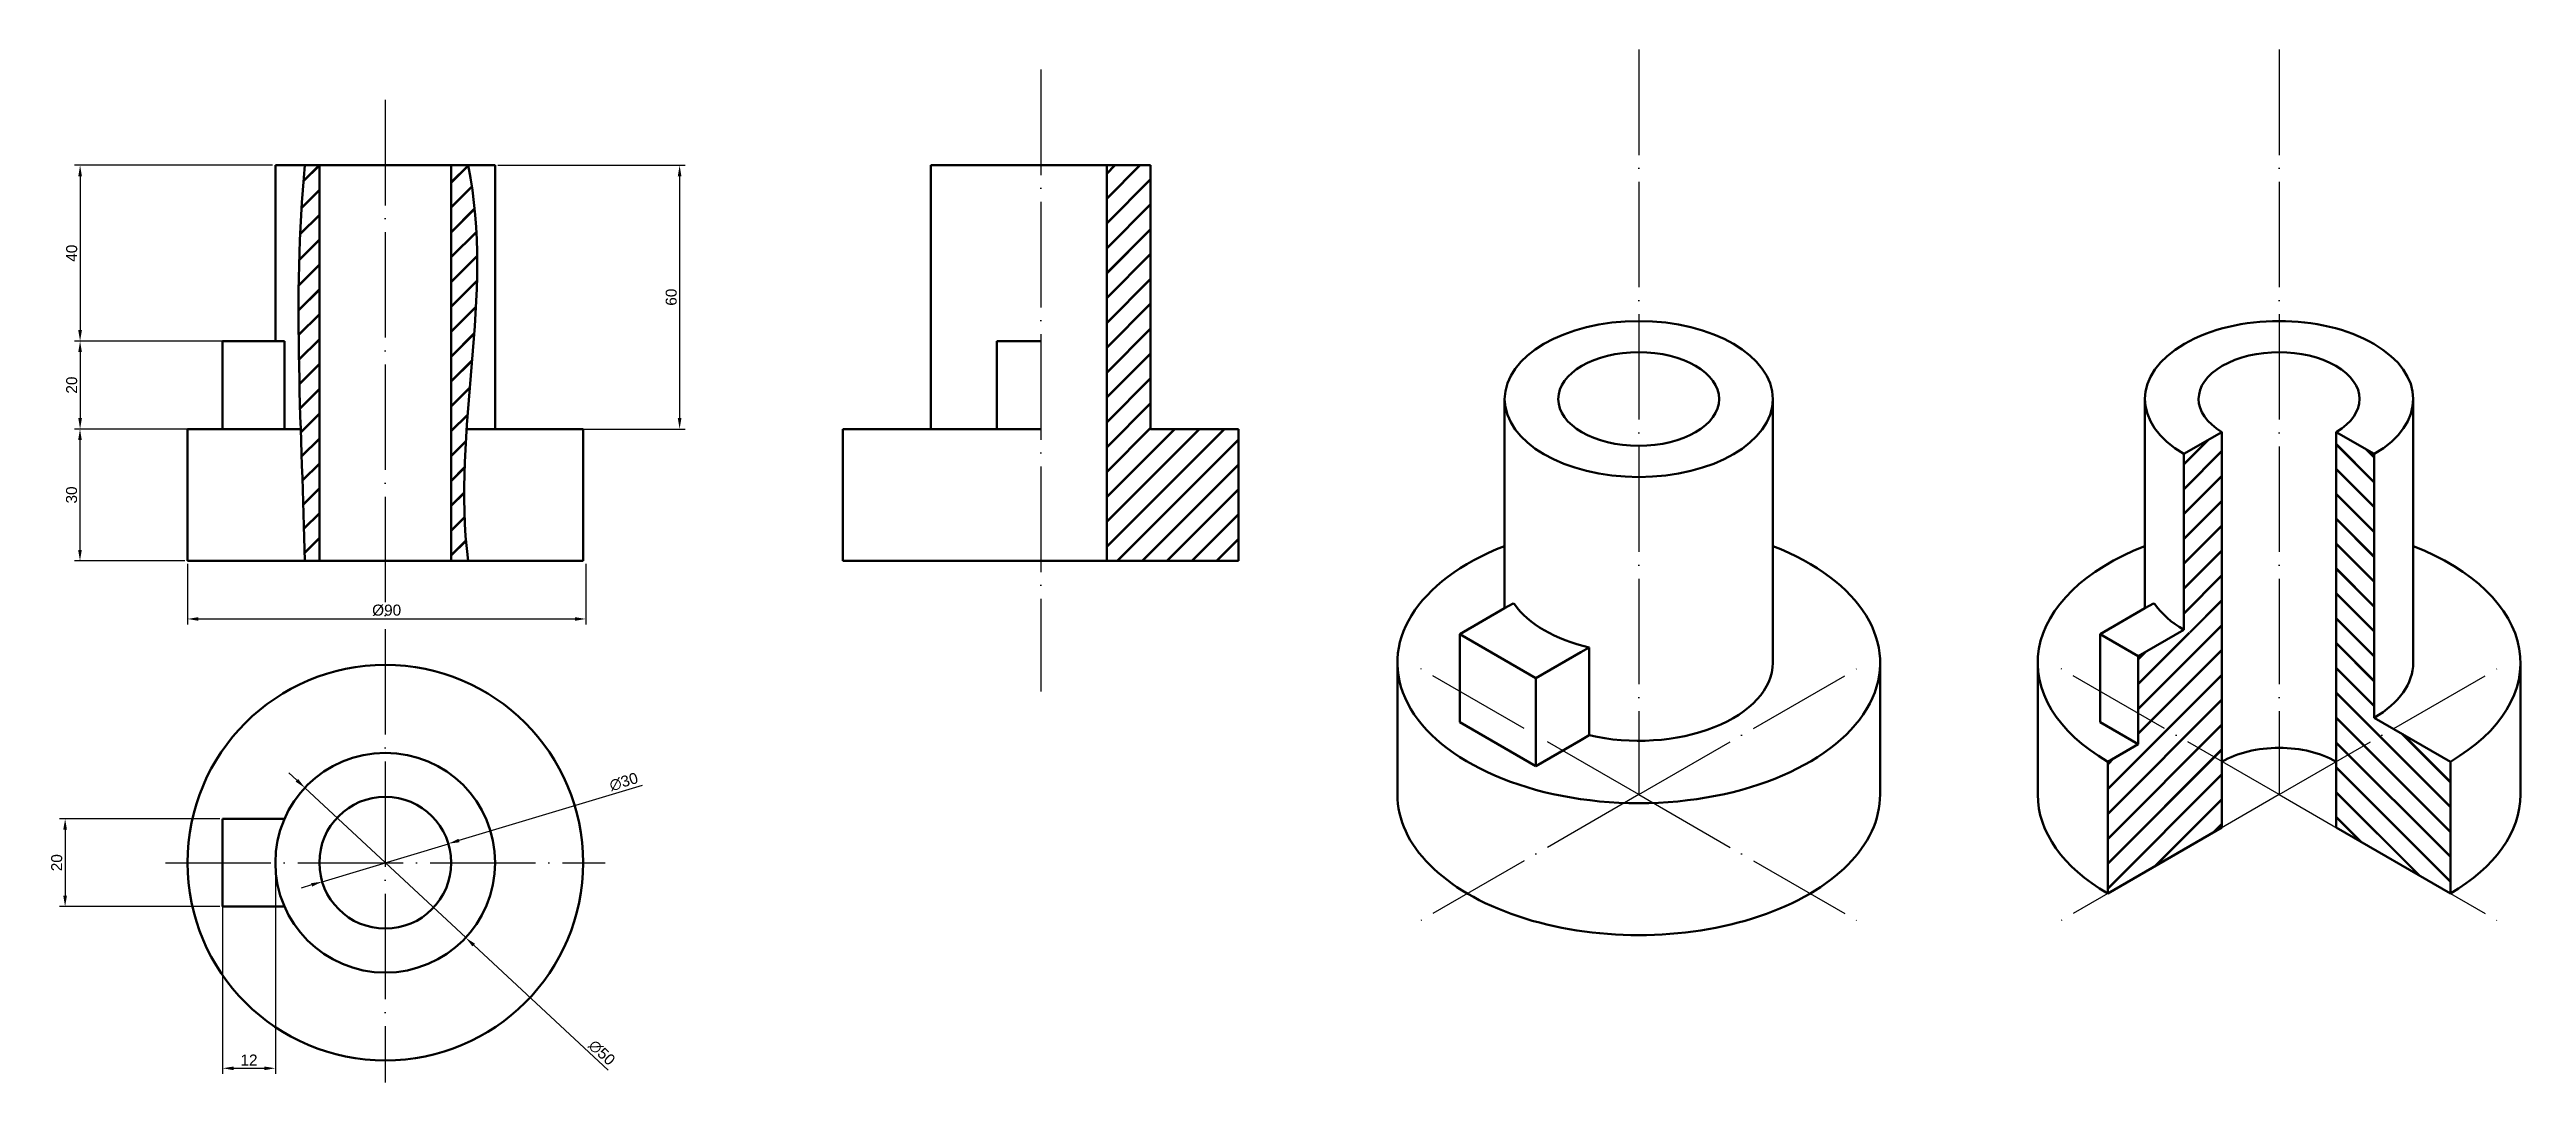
# Model space of a CAD drawing. Header units: millimetres. Extents: x 1616 to 2180, y 1718 to 1953.
import ezdxf

# ---------------------------------------------------------------- set-up
doc = ezdxf.new("R2010")
doc.units = ezdxf.units.MM
doc.linetypes.add('ACAD_ISO04W100', pattern=[30, 24, -3, 0, -3])
doc.layers.add('осевая', color=80, linetype='ACAD_ISO04W100', lineweight=30)
doc.layers.add('основная', color=7, linetype='Continuous', lineweight=50)
doc.styles.get("Standard").update_dxf_attribs({"font": 'arial.ttf'})
doc.dimstyles.new('ISO-25', dxfattribs={"dimtxt": 2.5, "dimasz": 2.5, "dimexe": 1.25, "dimexo": 0.625, "dimtad": 1, "dimtxsty": 'Standard', "dimcen": 2.5, "dimadec": 0, "dimazin": 0, "dimtfac": 1, "dimtmove": 0, "dimatfit": 3, "dimfxl": 1, "dimarcsym": 0})

# ---------------------------------------------------------------- blocks, each defined once
blk = doc.blocks.new('*D1')
at = {"layer": 'Defpoints', "color": 0, "transparency": 16777216}
for p in [(1674.38, 1784.88), (1710.95, 1750.78)]:
    blk.add_point(p, dxfattribs=at)
at = {"layer": 'основная', "color": 0, "lineweight": -2, "transparency": 16777216}
for p, q in [((1672.55, 1786.59), (1670.72, 1788.29)), ((1674.38, 1784.88), (1710.95, 1750.78)), ((1743.32, 1720.6), (1712.78, 1749.08))]:
    blk.add_line(p, q, dxfattribs=at)
at = {"layer": 'основная', "color": 0, "transparency": 16777216}
for points in [[(1672.83, 1786.89), (1672.26, 1786.28), (1674.38, 1784.88)], [(1713.06, 1749.38), (1712.49, 1748.78), (1710.95, 1750.78)]]:
    blk.add_solid(points, dxfattribs=at)
at = {"layer": 'основная', "color": 0, "transparency": 16777216, "insert": (1741.91, 1724.61), "char_height": 2.5, "attachment_point": 5, "rotation": 317.0046}
blk.add_mtext('∅50', dxfattribs=at)
blk = doc.blocks.new('*D2')
at = {"layer": 'Defpoints', "color": 0, "transparency": 16777216}
for p in [(1707.02, 1772.16), (1678.3, 1763.51)]:
    blk.add_point(p, dxfattribs=at)
at = {"layer": 'основная', "color": 0, "lineweight": -2, "transparency": 16777216}
for p, q in [((1751.08, 1785.43), (1709.42, 1772.88)), ((1678.3, 1763.51), (1707.02, 1772.16)), ((1675.91, 1762.78), (1673.51, 1762.06))]:
    blk.add_line(p, q, dxfattribs=at)
at = {"layer": 'основная', "color": 0, "transparency": 16777216}
for points in [[(1709.3, 1773.28), (1709.54, 1772.48), (1707.02, 1772.16)], [(1675.79, 1763.18), (1676.03, 1762.39), (1678.3, 1763.51)]]:
    blk.add_solid(points, dxfattribs=at)
at = {"layer": 'основная', "color": 0, "transparency": 16777216, "insert": (1746.9, 1786.23), "char_height": 2.5, "attachment_point": 5, "rotation": 16.7686}
blk.add_mtext('∅30', dxfattribs=at)
blk = doc.blocks.new('*D3')
at = {"layer": 'Defpoints', "color": 0, "transparency": 16777216}
for p in [(1717.66, 1926.49), (1717.66, 1866.49), (1759.6, 1866.49)]:
    blk.add_point(p, dxfattribs=at)
at = {"layer": 'основная', "color": 0, "lineweight": -2, "transparency": 16777216}
for p, q in [((1718.29, 1926.49), (1760.85, 1926.49)), ((1759.6, 1923.99), (1759.6, 1868.99)), ((1718.29, 1866.49), (1760.85, 1866.49))]:
    blk.add_line(p, q, dxfattribs=at)
at = {"layer": 'основная', "color": 0, "transparency": 16777216}
for points in [[(1759.19, 1923.99), (1760.02, 1923.99), (1759.6, 1926.49)], [(1759.19, 1868.99), (1760.02, 1868.99), (1759.6, 1866.49)]]:
    blk.add_solid(points, dxfattribs=at)
at = {"layer": 'основная', "color": 0, "transparency": 16777216, "insert": (1757.7, 1896.49), "char_height": 2.5, "attachment_point": 5, "rotation": 90}
blk.add_mtext('60', dxfattribs=at)
blk = doc.blocks.new('*D5')
at = {"layer": 'Defpoints', "color": 0, "transparency": 16777216}
for p in [(1667.66, 1926.49), (1623.24, 1886.49), (1667.66, 1886.49)]:
    blk.add_point(p, dxfattribs=at)
at = {"layer": 'основная', "color": 0, "lineweight": -2, "transparency": 16777216}
for p, q in [((1667.04, 1926.49), (1621.99, 1926.49)), ((1623.24, 1923.99), (1623.24, 1888.99)), ((1667.04, 1886.49), (1621.99, 1886.49))]:
    blk.add_line(p, q, dxfattribs=at)
at = {"layer": 'основная', "color": 0, "transparency": 16777216}
for points in [[(1622.83, 1923.99), (1623.66, 1923.99), (1623.24, 1926.49)], [(1622.83, 1888.99), (1623.66, 1888.99), (1623.24, 1886.49)]]:
    blk.add_solid(points, dxfattribs=at)
at = {"layer": 'основная', "color": 0, "transparency": 16777216, "insert": (1621.34, 1906.49), "char_height": 2.5, "attachment_point": 5, "rotation": 90}
blk.add_mtext('40', dxfattribs=at)
blk = doc.blocks.new('*D6')
at = {"layer": 'Defpoints', "color": 0, "transparency": 16777216}
for p in [(1655.66, 1886.49), (1623.24, 1866.49), (1655.66, 1866.49)]:
    blk.add_point(p, dxfattribs=at)
at = {"layer": 'основная', "color": 0, "lineweight": -2, "transparency": 16777216}
for p, q in [((1655.04, 1886.49), (1621.99, 1886.49)), ((1623.24, 1883.99), (1623.24, 1868.99)), ((1655.04, 1866.49), (1621.99, 1866.49))]:
    blk.add_line(p, q, dxfattribs=at)
at = {"layer": 'основная', "color": 0, "transparency": 16777216}
for points in [[(1622.83, 1883.99), (1623.66, 1883.99), (1623.24, 1886.49)], [(1622.83, 1868.99), (1623.66, 1868.99), (1623.24, 1866.49)]]:
    blk.add_solid(points, dxfattribs=at)
at = {"layer": 'основная', "color": 0, "transparency": 16777216, "insert": (1621.34, 1876.49), "char_height": 2.5, "attachment_point": 5, "rotation": 90}
blk.add_mtext('20', dxfattribs=at)
blk = doc.blocks.new('*D7')
at = {"layer": 'Defpoints', "color": 0, "transparency": 16777216}
for p in [(1647.66, 1836.49), (1738.29, 1836.49), (1738.29, 1823.28)]:
    blk.add_point(p, dxfattribs=at)
at = {"layer": 'основная', "color": 0, "lineweight": -2, "transparency": 16777216}
for p, q in [((1647.66, 1835.86), (1647.66, 1822.03)), ((1738.29, 1835.86), (1738.29, 1822.03)), ((1650.16, 1823.28), (1735.79, 1823.28))]:
    blk.add_line(p, q, dxfattribs=at)
at = {"layer": 'основная', "color": 0, "transparency": 16777216}
for points in [[(1650.16, 1823.7), (1650.16, 1822.87), (1647.66, 1823.28)], [(1735.79, 1823.7), (1735.79, 1822.87), (1738.29, 1823.28)]]:
    blk.add_solid(points, dxfattribs=at)
at = {"layer": 'основная', "color": 0, "transparency": 16777216, "insert": (1692.97, 1825.25), "char_height": 2.5, "attachment_point": 5}
blk.add_mtext('%%C90', dxfattribs=at)
blk = doc.blocks.new('*D8')
at = {"layer": 'Defpoints', "color": 0, "transparency": 16777216}
for p in [(1655.66, 1777.83), (1619.84, 1757.83), (1655.66, 1757.83)]:
    blk.add_point(p, dxfattribs=at)
at = {"layer": 'основная', "color": 0, "lineweight": -2, "transparency": 16777216}
for p, q in [((1655.04, 1777.83), (1618.59, 1777.83)), ((1619.84, 1775.33), (1619.84, 1760.33)), ((1655.04, 1757.83), (1618.59, 1757.83))]:
    blk.add_line(p, q, dxfattribs=at)
at = {"layer": 'основная', "color": 0, "transparency": 16777216}
for points in [[(1619.42, 1775.33), (1620.25, 1775.33), (1619.84, 1777.83)], [(1619.42, 1760.33), (1620.25, 1760.33), (1619.84, 1757.83)]]:
    blk.add_solid(points, dxfattribs=at)
at = {"layer": 'основная', "color": 0, "transparency": 16777216, "insert": (1617.93, 1767.83), "char_height": 2.5, "attachment_point": 5, "rotation": 90}
blk.add_mtext('20', dxfattribs=at)
blk = doc.blocks.new('*D9')
at = {"layer": 'Defpoints', "color": 0, "transparency": 16777216}
for p in [(1655.66, 1767.83), (1667.66, 1767.83), (1667.66, 1721.06)]:
    blk.add_point(p, dxfattribs=at)
at = {"layer": 'основная', "color": 0, "lineweight": -2, "transparency": 16777216}
for p, q in [((1655.66, 1767.21), (1655.66, 1719.81)), ((1667.66, 1767.21), (1667.66, 1719.81)), ((1658.16, 1721.06), (1665.16, 1721.06))]:
    blk.add_line(p, q, dxfattribs=at)
at = {"layer": 'основная', "color": 0, "transparency": 16777216}
for points in [[(1658.16, 1721.47), (1658.16, 1720.64), (1655.66, 1721.06)], [(1665.16, 1721.47), (1665.16, 1720.64), (1667.66, 1721.06)]]:
    blk.add_solid(points, dxfattribs=at)
at = {"layer": 'основная', "color": 0, "transparency": 16777216, "insert": (1661.66, 1722.94), "char_height": 2.5, "attachment_point": 5}
blk.add_mtext('12', dxfattribs=at)
blk = doc.blocks.new('*D10')
at = {"layer": 'Defpoints', "color": 0, "transparency": 16777216}
for p in [(1647.66, 1866.49), (1623.22, 1836.49), (1647.66, 1836.49)]:
    blk.add_point(p, dxfattribs=at)
at = {"layer": 'основная', "color": 0, "lineweight": -2, "transparency": 16777216}
for p, q in [((1647.04, 1866.49), (1621.97, 1866.49)), ((1623.22, 1863.99), (1623.22, 1838.99)), ((1647.04, 1836.49), (1621.97, 1836.49))]:
    blk.add_line(p, q, dxfattribs=at)
at = {"layer": 'основная', "color": 0, "transparency": 16777216}
for points in [[(1622.8, 1863.99), (1623.63, 1863.99), (1623.22, 1866.49)], [(1622.8, 1838.99), (1623.63, 1838.99), (1623.22, 1836.49)]]:
    blk.add_solid(points, dxfattribs=at)
at = {"layer": 'основная', "color": 0, "transparency": 16777216, "insert": (1621.31, 1851.49), "char_height": 2.5, "attachment_point": 5, "rotation": 90}
blk.add_mtext('30', dxfattribs=at)

msp = doc.modelspace()

# ---------------------------------------------------------------- hatches: boundary and pattern name
at = {"layer": 'основная'}
h = msp.add_hatch(dxfattribs=at)
h.set_pattern_fill('JIS_LC_20', color=256, scale=0.2)
edge = h.paths.add_edge_path()
edge.add_line((1677.662, 1926.49), (1674.352, 1926.49))
edge.add_spline(control_points=[(1674.352, 1926.49), (1672.452, 1906.781), (1672.798, 1886.224), (1673.424, 1866.49)], knot_values=[0, 0, 0, 0, 59.1279673, 59.1279673, 59.1279673, 59.1279673], degree=3, periodic=0)
edge.add_spline(control_points=[(1673.424, 1866.49), (1673.75, 1856.186), (1674.153, 1846.107), (1674.352, 1836.49)], knot_values=[59.1279673, 59.1279673, 59.1279673, 59.1279673, 90, 90, 90, 90], degree=3, periodic=0)
edge.add_line((1674.352, 1836.49), (1677.662, 1836.49))
edge.add_line((1677.662, 1836.49), (1677.662, 1926.49))
edge = h.paths.add_edge_path()
edge.add_spline(control_points=[(1711.164, 1866.49), (1712.533, 1886.49), (1715.609, 1906.49), (1711.503, 1926.49)], knot_values=[0, 0, 0, 0, 60, 60, 60, 60], degree=3, periodic=0)
edge.add_line((1711.503, 1926.49), (1707.662, 1926.49))
edge.add_line((1707.662, 1926.49), (1707.662, 1836.49))
edge.add_line((1707.662, 1836.49), (1711.503, 1836.49))
edge.add_spline(control_points=[(1711.503, 1836.49), (1710.223, 1846.49), (1710.48, 1856.49), (1711.164, 1866.49)], knot_values=[60, 60, 60, 60, 90, 90, 90, 90], degree=3, periodic=0)
h.paths.add_polyline_path([(1886.74, 1866.49), (1866.74, 1866.49), (1866.74, 1926.49), (1856.74, 1926.49), (1856.74, 1836.49), (1886.74, 1836.49)])
edge = h.paths.add_edge_path()
edge.add_line((2110.41, 1865.816), (2101.75, 1860.815))
edge.add_line((2101.75, 1860.815), (2101.75, 1820.815))
edge.add_ellipse((2123.4, 1833.317), major_axis=(-30.5, 0), ratio=0.5819672, start_angle=22.10927, end_angle=44.77182)
edge.add_line((2101.748, 1820.816), (2091.356, 1814.816))
edge.add_line((2091.356, 1814.816), (2091.356, 1794.816))
edge.add_line((2091.356, 1794.816), (2084.426, 1790.815))
edge.add_line((2084.426, 1790.815), (2084.426, 1760.815))
edge.add_line((2084.426, 1760.815), (2110.409, 1775.816))
edge.add_line((2110.409, 1775.816), (2110.41, 1865.816))
h = msp.add_hatch(dxfattribs=at)
h.set_pattern_fill('JIS_LC_20', color=256, scale=0.2, angle=90)
h.paths.add_polyline_path([(2145.051, 1860.815), (2136.391, 1865.816), (2136.392, 1775.816), (2162.375, 1760.815), (2162.375, 1790.815), (2145.053, 1800.816)])

# ---------------------------------------------------------------- linework, layer by layer
at = {"layer": 'осевая'}
for p, q in [((1977.756, 1952.833), (1977.756, 1783.317)), ((2123.4, 1952.833), (2123.4, 1783.317)), ((1841.74, 1948.264), (1841.74, 1806.791)), ((1692.662, 1941.381), (1692.662, 1717.833)), ((1977.756, 1783.317), (1925.795, 1813.317)), ((1977.756, 1783.317), (2029.718, 1813.317)), ((2123.4, 1783.317), (2071.439, 1813.317)), ((2123.4, 1783.317), (2175.362, 1813.317)), ((1977.756, 1783.317), (1925.795, 1753.317)), ((1977.756, 1783.317), (2029.718, 1753.317)), ((2123.4, 1783.317), (2071.439, 1753.317)), ((2123.4, 1783.317), (2175.362, 1753.317)), ((1642.662, 1767.833), (1742.662, 1767.833))]:
    msp.add_line(p, q, dxfattribs=at)
at = {"layer": 'основная'}
for p, q in [((1667.662, 1886.49), (1667.662, 1926.49)), ((1667.662, 1886.49), (1667.662, 1926.49)), ((1667.662, 1926.49), (1717.662, 1926.49)), ((1677.662, 1926.49), (1677.662, 1836.49)), ((1707.662, 1926.49), (1707.662, 1836.49)), ((1717.662, 1926.49), (1717.662, 1866.49)), ((1816.74, 1886.49), (1816.74, 1926.49)), ((1816.74, 1866.49), (1816.74, 1926.49)), ((1816.74, 1926.49), (1866.74, 1926.49)), ((1841.74, 1926.49), (1856.74, 1926.49)), ((1856.74, 1926.49), (1856.74, 1836.49)), ((1866.74, 1926.49), (1866.74, 1866.49)), ((1655.662, 1866.49), (1655.662, 1886.49)), ((1655.662, 1886.49), (1669.749, 1886.49)), ((1669.749, 1886.49), (1669.749, 1866.49)), ((1831.74, 1886.49), (1841.74, 1886.49)), ((1831.74, 1886.49), (1831.74, 1866.49)), ((1947.256, 1873.317), (1947.256, 1825.708)), ((2008.256, 1813.317), (2008.256, 1873.317)), ((2092.9, 1873.317), (2092.9, 1825.708)), ((2153.9, 1813.317), (2153.9, 1873.317)), ((1647.662, 1836.49), (1647.662, 1866.49)), ((1647.662, 1866.49), (1655.662, 1866.49)), ((1655.662, 1866.49), (1669.749, 1866.49)), ((1669.749, 1866.49), (1673.424, 1866.49)), ((1711.164, 1866.49), (1717.662, 1866.49)), ((1717.662, 1866.49), (1737.662, 1866.49)), ((1737.662, 1866.49), (1737.662, 1836.49)), ((1796.74, 1836.49), (1796.74, 1866.49)), ((1796.74, 1866.49), (1804.74, 1866.49)), ((1804.74, 1866.49), (1818.827, 1866.49)), ((1818.827, 1866.49), (1841.74, 1866.49)), ((1866.74, 1866.49), (1886.74, 1866.49)), ((1886.74, 1866.49), (1886.74, 1836.49)), ((2110.41, 1865.816), (2101.75, 1860.815)), ((2110.41, 1865.816), (2110.409, 1775.816)), ((2136.391, 1865.816), (2145.051, 1860.815)), ((2136.391, 1865.816), (2136.392, 1775.816)), ((2101.75, 1820.817), (2101.75, 1860.815)), ((2145.053, 1800.816), (2145.051, 1860.815)), ((1692.662, 1836.49), (1647.662, 1836.49)), ((1737.662, 1836.49), (1692.662, 1836.49)), ((1841.74, 1836.49), (1796.74, 1836.49)), ((1886.74, 1836.49), (1841.74, 1836.49)), ((1937.051, 1819.816), (1947.256, 1825.708)), ((1949.182, 1826.819), (1947.256, 1825.708)), ((1949.499, 1826.636), (1949.182, 1826.819)), ((2082.695, 1819.816), (2092.9, 1825.708)), ((2094.826, 1826.819), (2092.9, 1825.708)), ((2095.143, 1826.636), (2094.826, 1826.819)), ((1937.051, 1799.816), (1937.051, 1819.816)), ((1937.051, 1819.816), (1954.372, 1809.816)), ((2082.695, 1799.816), (2082.695, 1819.816)), ((2082.695, 1819.816), (2091.356, 1814.816)), ((2091.356, 1814.816), (2101.748, 1820.816)), ((1964.577, 1815.708), (1954.372, 1809.816)), ((1966.502, 1816.819), (1964.577, 1815.708)), ((1966.502, 1796.819), (1966.502, 1816.819)), ((2091.356, 1794.816), (2091.356, 1814.816)), ((1922.856, 1813.317), (1922.856, 1783.317)), ((1954.372, 1809.816), (1954.372, 1789.816)), ((2032.656, 1813.317), (2032.656, 1783.317)), ((2068.5, 1813.317), (2068.5, 1783.317)), ((2178.3, 1813.317), (2178.3, 1783.317)), ((1945.711, 1794.816), (1937.051, 1799.816)), ((2091.356, 1794.816), (2082.695, 1799.816)), ((2162.375, 1790.815), (2145.053, 1800.816)), ((1954.372, 1789.816), (1945.711, 1794.816)), ((1954.372, 1789.816), (1964.577, 1795.708)), ((1964.577, 1795.708), (1966.502, 1796.819)), ((2084.426, 1790.815), (2091.356, 1794.816)), ((2084.426, 1760.815), (2084.426, 1790.815)), ((2162.375, 1760.815), (2162.375, 1790.815)), ((1655.662, 1767.833), (1655.662, 1777.833)), ((1655.662, 1777.833), (1669.749, 1777.833)), ((2084.426, 1760.815), (2110.409, 1775.816)), ((2162.375, 1760.815), (2136.392, 1775.816)), ((1655.662, 1757.833), (1655.662, 1767.833)), ((1669.749, 1757.833), (1655.662, 1757.833))]:
    msp.add_line(p, q, dxfattribs=at)
for radius in [45, 25, 15]:
    msp.add_circle((1692.662, 1767.833), radius, dxfattribs=at)
for major_axis in [(-30.5, 0), (-18.3, 0)]:
    msp.add_ellipse((1977.756, 1873.317), major_axis=major_axis, ratio=0.5819672, dxfattribs=at)
for centre, major_axis, start_param, end_param in [((2123.4, 1873.317), (-30.5, 0), 2.3600913, 7.0646866), ((2123.4, 1873.317), (-18.3, 0), 2.3600913, 7.0646866), ((1977.756, 1813.317), (-54.9, 0), 5.30142, 10.4065433), ((2123.4, 1813.317), (-54.9, 0), 5.30142, 7.064601), ((2123.4, 1813.317), (-54.9, 0), 2.3601769, 4.123358), ((1977.756, 1833.317), (-30.5, 0), 0.3858796, 1.1928817), ((2123.4, 1833.317), (-30.5, 0), 0.3858796, 0.7814157), ((1977.756, 1813.317), (-30.5, 0), 7.476067, 9.424778), ((2123.4, 1813.317), (-30.5, 0), 8.6433622, 9.424778), ((2123.4, 1813.317), (-18.3, 0), 7.064601, 7.064633), ((2123.4, 1813.317), (-18.3, 0), 8.6433303, 8.6433622), ((2123.4, 1783.317), (-18.3, 0), 3.9230084, 5.5017696), ((1977.756, 1783.317), (-54.9, 0), 0, 3.1415927), ((2123.4, 1783.317), (-54.9, 0), 0, 0.7814157), ((2123.4, 1783.317), (-54.9, 0), 2.3601769, 3.1415927)]:
    msp.add_ellipse(centre, major_axis=major_axis, ratio=0.5819672, start_param=start_param, end_param=end_param, dxfattribs=at)
for points in [[(1674.352, 1926.49), (1671.461, 1896.49), (1673.772, 1864.527), (1674.352, 1836.49)], [(1711.503, 1926.49), (1717.662, 1896.49), (1707.662, 1866.49), (1711.503, 1836.49)]]:
    msp.add_open_spline(points, degree=3, dxfattribs=at)

# ---------------------------------------------------------------- dimensions: what is measured, and where the dimension line sits
for base, p1, p2, picture, middle in [((1623.242, 1886.49), (1667.662, 1926.49), (1667.662, 1886.49), '*D5', (1621.341, 1906.49)), ((1759.602, 1866.49), (1717.662, 1926.49), (1717.662, 1866.49), '*D3', (1757.701, 1896.49)), ((1623.242, 1866.49), (1655.662, 1886.49), (1655.662, 1866.49), '*D6', (1621.341, 1876.49)), ((1623.215, 1836.49), (1647.662, 1866.49), (1647.662, 1836.49), '*D10', (1621.313, 1851.49)), ((1619.835, 1757.833), (1655.662, 1777.833), (1655.662, 1757.833), '*D8', (1617.934, 1767.833))]:
    dim = msp.add_linear_dim(base=base, p1=p1, p2=p2, angle=90, dimstyle='ISO-25', dxfattribs=at)
    dim.commit()
    dim.dimension.update_dxf_attribs({"geometry": picture, "text_midpoint": middle})
dim = msp.add_linear_dim(base=(1738.287, 1823.283), p1=(1647.662, 1836.49), p2=(1738.287, 1836.49), text='%%C90', dimstyle='ISO-25', dxfattribs=at)
dim.commit()
dim.dimension.update_dxf_attribs({"geometry": '*D7', "text_midpoint": (1692.974, 1825.255)})
for p1, p2, picture, middle in [((1674.377, 1784.882), (1710.947, 1750.785), '*D1', (1740.562, 1723.173)), ((1678.3, 1763.506), (1707.024, 1772.161), '*D2', (1747.467, 1784.347))]:
    dim = msp.add_diameter_dim_2p(p1=p1, p2=p2, dimstyle='ISO-25', dxfattribs=at)
    dim.commit()
    dim.dimension.update_dxf_attribs({"geometry": picture, "text_midpoint": middle, "dimtype": 163})
dim = msp.add_linear_dim(base=(1667.662, 1721.056), p1=(1655.662, 1767.833), p2=(1667.662, 1767.833), dimstyle='ISO-25', dxfattribs=at)
dim.commit()
dim.dimension.update_dxf_attribs({"geometry": '*D9', "text_midpoint": (1661.662, 1722.936)})

doc.saveas('drawing.dxf')
